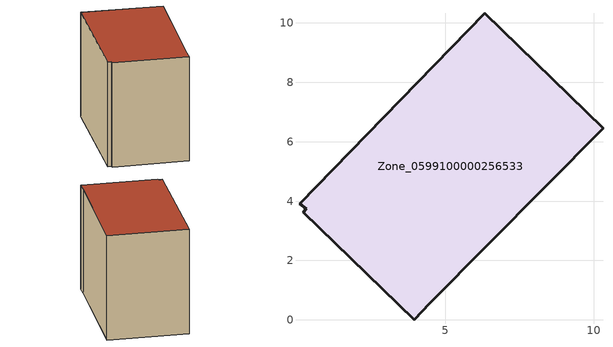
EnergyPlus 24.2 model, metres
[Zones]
Zone_0599100000256533
 floor ground (C_G): 0.2,3.62 0.31,3.75 0.09,3.91 6.32,10.33 10.31,6.46 4.48,0.56 3.96,0 z0
 wall outside (C_F): 10.31,6.46 6.32,10.33 0.09,3.91 0.31,3.75 0.2,3.62 3.96,0 4.48,0.56 10.31,6.46 z0:7.44
 roof outside (C_R): 0.31,3.75 0.2,3.62 3.96,0 4.48,0.56 10.31,6.46 6.32,10.33 0.09,3.91 z7.44
[BUILDING]
Pand.0599100000256533: North Axis=0; Terrain=City; Loads Convergence Tolerance Value=0.04; Temperature Convergence Tolerance Value=0.4; Solar Distribution=FullExterior; Maximum Number of Warmup Days=25; Minimum Number of Warmup Days=1
[Site:Location]
Rotterdam.The.Hague.AP_ZH_NLD Design_Conditions: Latitude=51.96; Longitude=4.45; Time Zone=1; Elevation=-4.5
[SITE:GROUNDTEMPERATURE:BUILDINGSURFACE]
18, 18, 18, 18, 18, 18, 18, 18, 18, 18, 18, 18
[MATERIAL] Thermal Absorptance=0.9; Solar Absorptance=0.7; Visible Absorptance=0.7
Name | Roughness | Thickness | Conductivity | Density | Specific Heat
G.TI.1946 | MediumSmooth | 0.15 | 1 | 540 | 1210
F.TI.1946 | Rough | 0.3 | 0.857143 | 1920 | 840
R.TI.1946 | MediumRough | 0.2 | 0.1 | 1500 | 1000
[CONSTRUCTION]
C_G: G.TI.1946
C_F: F.TI.1946
C_R: R.TI.1946
[ZONE]
Zone_0599100000256533: Type=1; Multiplier=1; Ceiling Height=Autocalculate; Volume=Autocalculate; Floor Area=autocalculate; Part of Total Floor Area=Yes
[ZONEINFILTRATION:DESIGNFLOWRATE]
Infil_Zone_0599100000256533: Zone or ZoneList or Space or SpaceList=Zone_0599100000256533; Schedule=AlwaysOn; Design Flow Rate Calculation Method=Flow/Area; Flow Rate per Floor Area=0.003; Constant Term Coefficient=1; Temperature Term Coefficient=0; Velocity Term Coefficient=0; Velocity Squared Term Coefficient=0
[HVACTEMPLATE:ZONE:IDEALLOADSAIRSYSTEM]
Zone_0599100000256533: Maximum Heating Supply Air Temperature=50; Minimum Cooling Supply Air Temperature=13; Maximum Heating Supply Air Humidity Ratio=0.0156; Minimum Cooling Supply Air Humidity Ratio=0.0077; Heating Limit=NoLimit; Cooling Limit=NoLimit; Dehumidification Control Type=ConstantSensibleHeatRatio; Cooling Sensible Heat Ratio=0.7; Dehumidification Setpoint=60; Humidification Control Type=None; Humidification Setpoint=30; Outdoor Air Method=None; Outdoor Air Flow Rate per Person=0.00944; Outdoor Air Flow Rate per Zone Floor Area=0; Outdoor Air Flow Rate per Zone=0; Demand Controlled Ventilation Type=None; Outdoor Air Economizer Type=NoEconomizer; Heat Recovery Type=None; Sensible Heat Recovery Effectiveness=0.7; Latent Heat Recovery Effectiveness=0.65
[ZONECONTROL:THERMOSTAT]
ThermostatControl_Zone_0599100000256533: Zone or ZoneList=Zone_0599100000256533; Control Type Schedule=DualSetpointControlType; Control 1=Thermostat_Zone_0599100000256533; Temperature Difference Between Cutout And Setpoint=0
[THERMOSTATSETPOINT:DUALSETPOINT]
Thermostat_Zone_0599100000256533: Heating Setpoint Temperature Schedule=HeatingSetpoint_Zone_0599100000256533; Cooling Setpoint Temperature Schedule=CoolingSetpoint_Zone_0599100000256533
[SCHEDULE:COMPACT]
HeatingSetpoint_Zone_0599100000256533: Through: 12/31, For: AllDays, Until: 24:00, 21
CoolingSetpoint_Zone_0599100000256533: Through: 12/31, For: AllDays, Until: 24:00, 24
DualSetpointControlType: Through: 12/31, For: AllDays, Until: 24:00, 4
AlwaysOn: Through: 12/31, For: AllDays, Until: 24:00, 1
